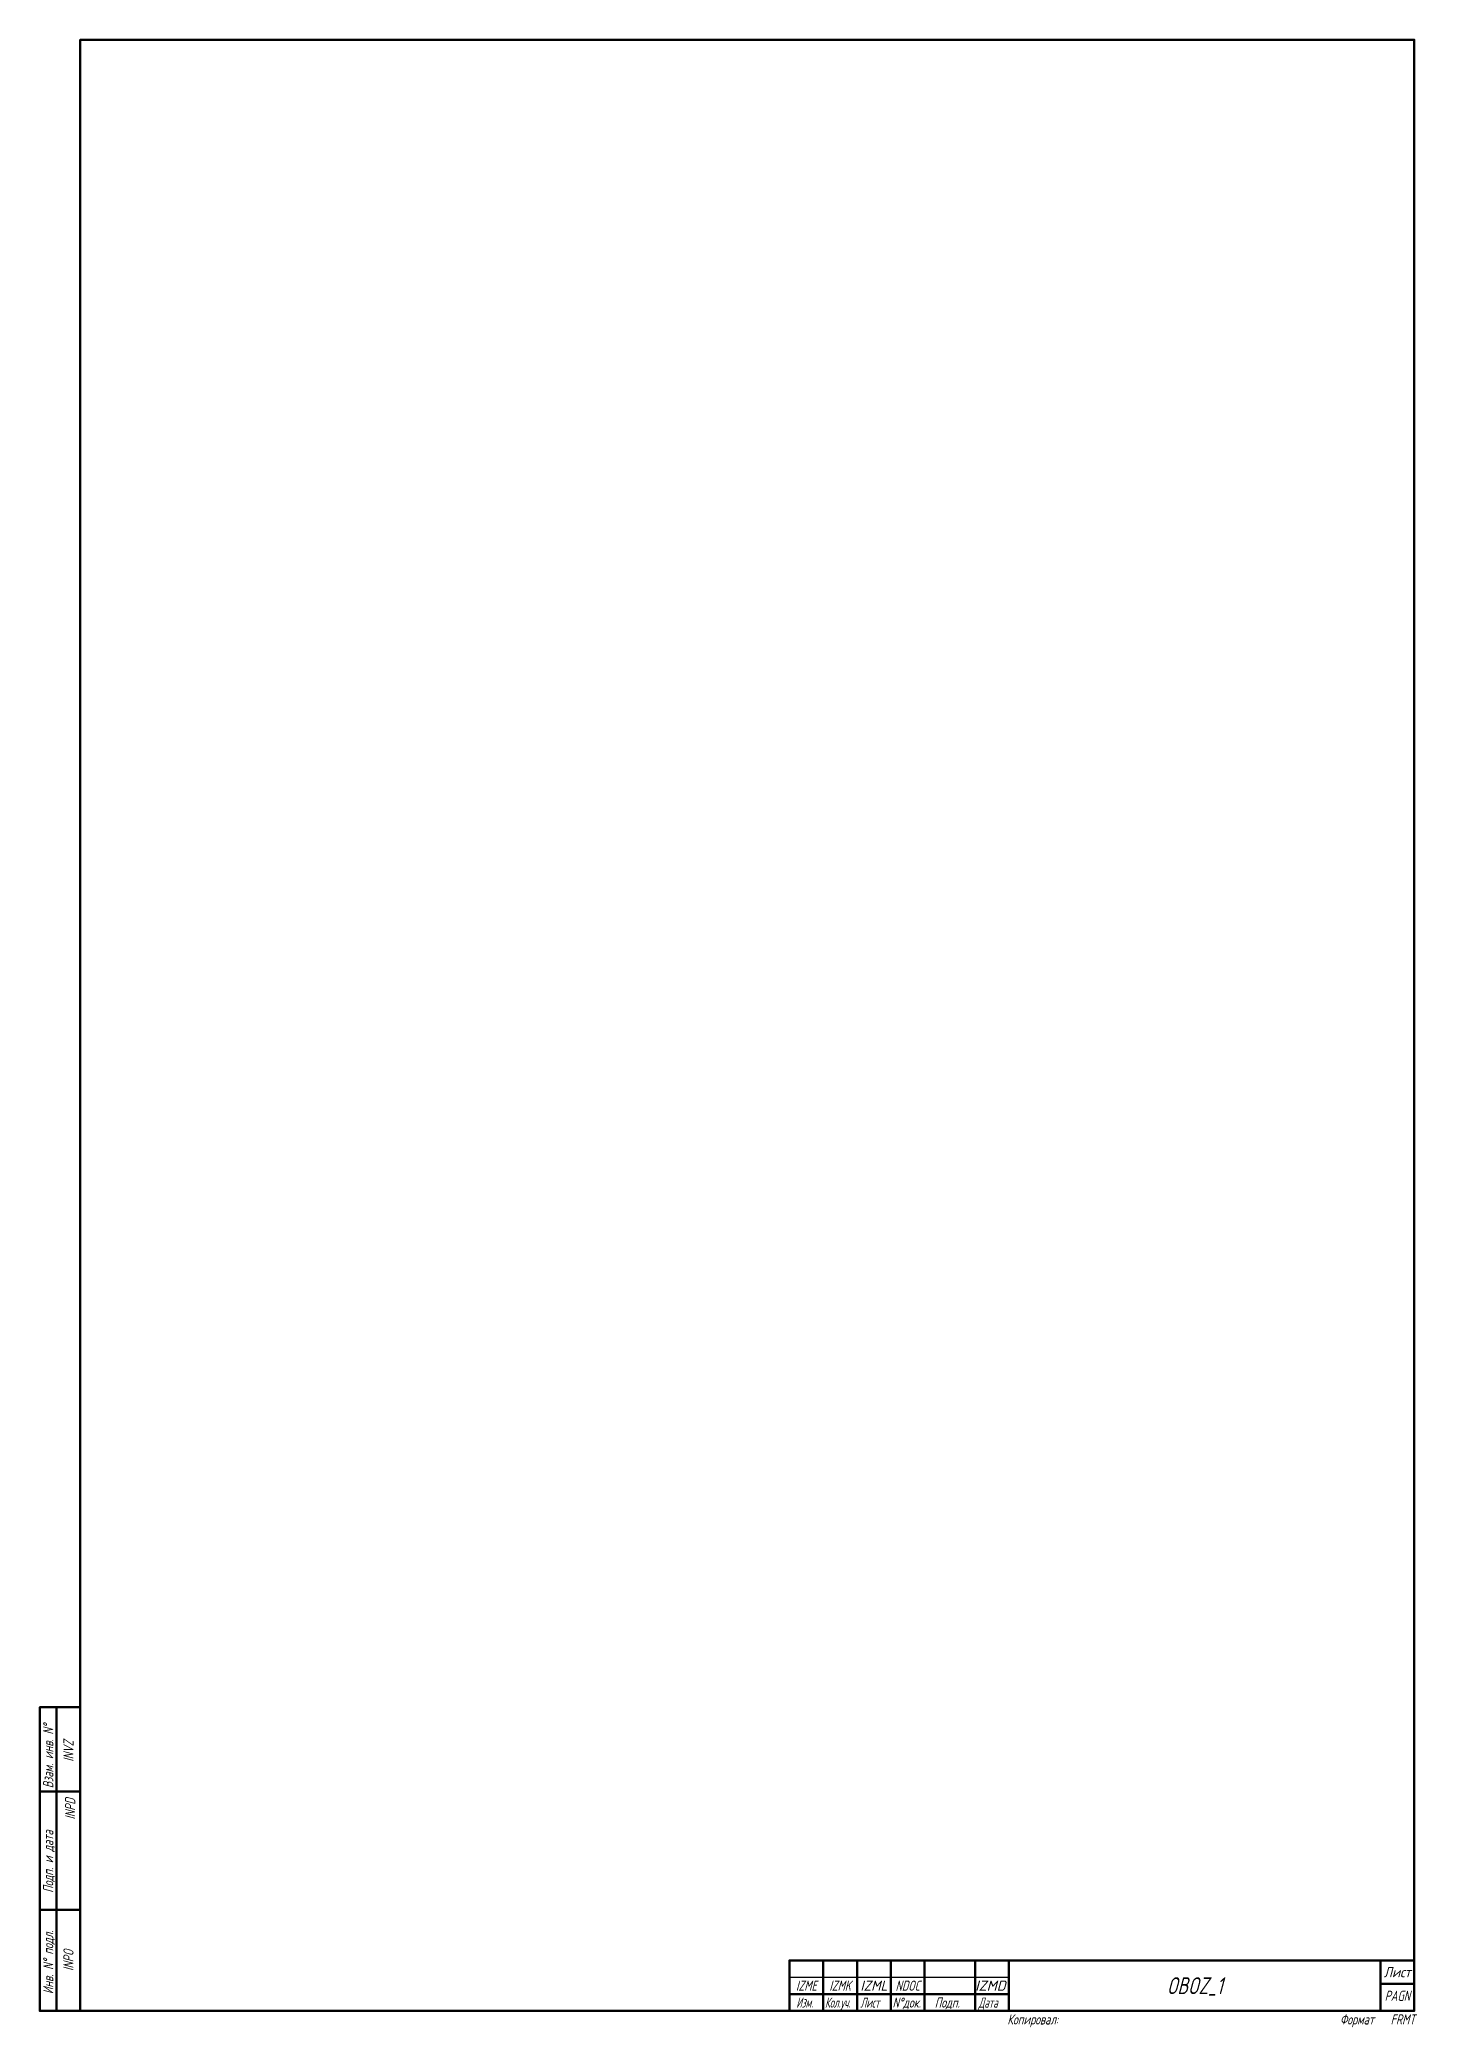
# Model space of a CAD drawing. Header units: millimetres. Extents: x -222 to 186, y -5 to 584.
import ezdxf
from ezdxf.enums import TextEntityAlignment as Align

# ---------------------------------------------------------------- set-up
doc = ezdxf.new("R2010")
doc.units = ezdxf.units.MM
for name, color, linetype, lineweight in [('AM_5', 3, 'Continuous', 25), ('AM_6', 2, 'Continuous', 35), ('AM_BOR', 7, 'Continuous', 50)]:
    doc.layers.add(name, color=color, linetype=linetype, lineweight=lineweight)
doc.styles.get("Standard").update_dxf_attribs({"font": 'simplex.shx', "width": 0.7, "oblique": 15, "height": 3})

msp = doc.modelspace()

# ---------------------------------------------------------------- linework, layer by layer
at = {"layer": 'AM_5', "lineweight": 25}
msp.add_line((0, 10), (65, 10), dxfattribs=at)
at = {"layer": 'AM_BOR', "color": 5, "lineweight": 50}
for p, q in [((-210, 90), (-222, 90)), ((-210, 65), (-222, 65)), ((-210, 30), (-222, 30)), ((30, 15), (30, 0)), ((-210, 0), (-222, 0)), ((0, 5), (65, 5))]:
    msp.add_line(p, q, dxfattribs=at)
at = {"layer": 'AM_BOR', "color": 5}
msp.add_lwpolyline([(-210, 0), (185, 0), (185, 584), (-210, 584)], close=True, dxfattribs=at)
at = {"layer": 'AM_BOR', "color": 5, "lineweight": 50}
for points in [[(-217, 0), (-222, 0), (-222, 90), (-217, 90)], [(0, 0), (185, 0), (185, 15), (0, 15)], [(10, 0), (20, 0), (20, 15), (10, 15)], [(40, 0), (55, 0), (55, 15), (40, 15)], [(55, 0), (65, 0), (65, 15), (55, 15)], [(185, 8), (175, 8), (175, 15), (185, 15)], [(185, 0), (175, 0), (175, 8), (185, 8)]]:
    msp.add_lwpolyline(points, close=True, dxfattribs=at)

# ---------------------------------------------------------------- texts
at = {"layer": 'AM_6', "lineweight": 35, "oblique": 15, "width": 0.7}
for s, p in [('Взам. инв. N°', (-218, 66)), ('Подп. и дата', (-218, 35)), ('Инв. N° подл.', (-218, 5))]:
    msp.add_text(s, height=3, rotation=90, dxfattribs=at).set_placement(p)
at = {"layer": 'AM_6', "lineweight": 35, "oblique": 15, "width": 0.666667}
msp.add_text('Лист', height=3, dxfattribs=at).set_placement((176, 10), (184, 10), align=Align.FIT)
at = {"layer": 'AM_6', "lineweight": 35, "oblique": 15}
for s, width, p in [('Изм.', 0.6, (2, 1)), ('Кол.уч.', 0.6, (10.5, 1)), ('Лист', 0.6, (21, 1)), ('N°док.', 0.7, (30.5, 1)), ('Подп.', 0.7, (43, 1)), ('Дата', 0.6, (56, 1)), ('Копировал:', 0.7, (64.5, -4)), ('Формат', 0.7, (163, -4))]:
    msp.add_text(s, height=3, dxfattribs=dict(at, width=width)).set_placement(p)
at = {"layer": 'AM_6', "lineweight": 35, "oblique": 15, "width": 0.7}
for tag, p in [('INVZ', (-212, 77)), ('INPO', (-212, 15))]:
    msp.add_attdef(tag, text='', height=3, rotation=90, dxfattribs=at).set_placement(p, align=Align.CENTER)
msp.add_attdef('INPD', text='', height=3, rotation=90, dxfattribs=at).set_placement((-211.5, 63), align=Align.RIGHT)
for tag, height, p in [('IZME', 3, (5, 6)), ('IZMK', 3, (15, 6)), ('NDOC', 3, (35, 6)), ('OBOZ_1', 5, (120, 5)), ('PAGN', 3, (180, 3))]:
    msp.add_attdef(tag, text='', height=height, dxfattribs=at).set_placement(p, align=Align.CENTER)
at = {"layer": 'AM_6', "lineweight": 35, "oblique": 15}
for tag, width, p, p2 in [('IZML', 0.875, (21, 6), (29, 6)), ('IZMD', 0.954545, (55, 6), (64, 6))]:
    msp.add_attdef(tag, text='', height=3, dxfattribs=dict(at, width=width)).set_placement(p, p2, align=Align.FIT)
at = {"layer": 'AM_6', "lineweight": 35, "oblique": 15, "width": 0.7}
msp.add_attdef('FRMT', (178, -4), 'А2', height=3, dxfattribs=at)

doc.saveas('drawing.dxf')
